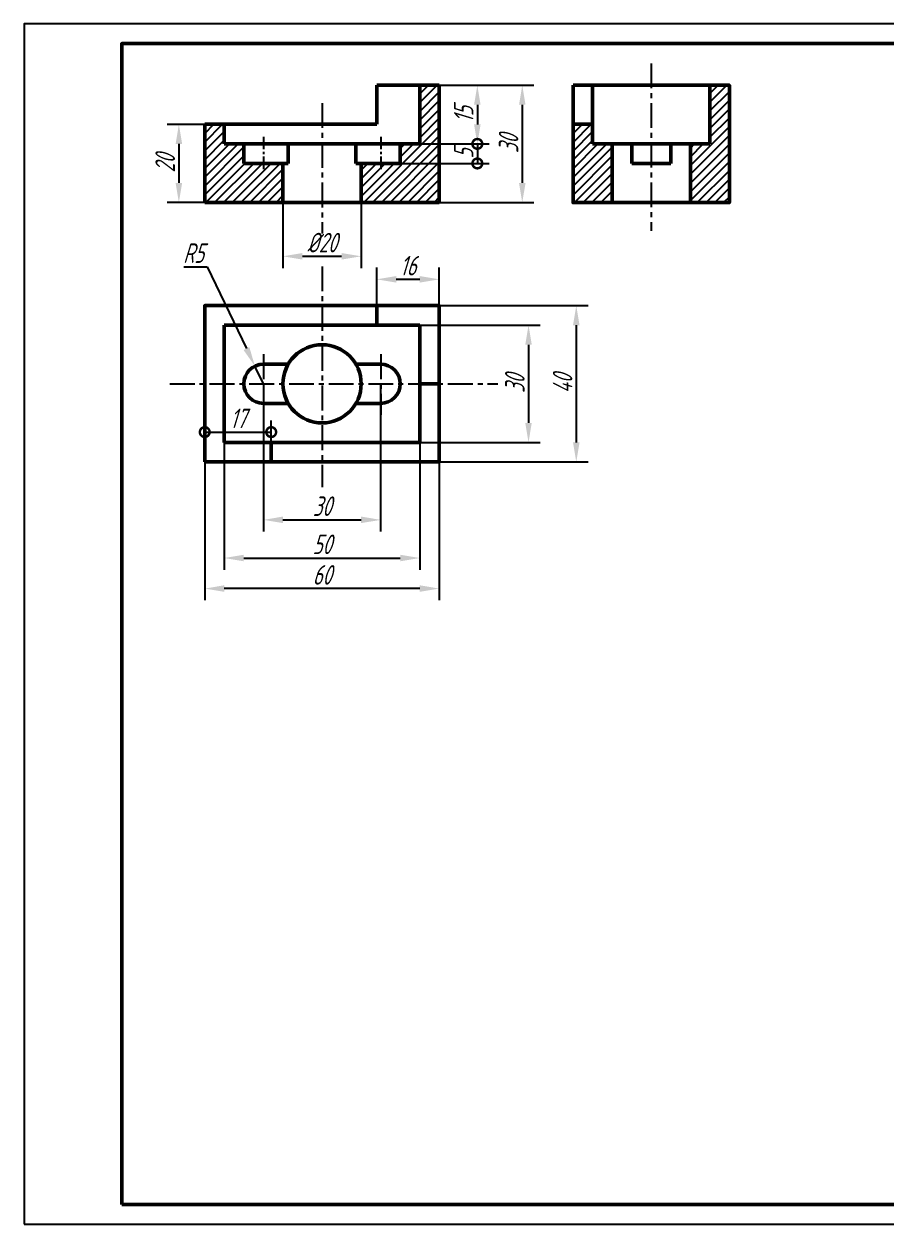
# Model space of a CAD drawing. Header units: millimetres. Extents: x 25 to 475, y 45 to 352.
# Drawn here: x 25 to 245.7, y 45 to 352 of the extents above; entities that cross this region are included whole.
import ezdxf

# ---------------------------------------------------------------- set-up
doc = ezdxf.new("R2010")
doc.units = ezdxf.units.MM
doc.linetypes.add('CENTERX2', pattern=[101.6, 63.5, -12.7, 12.7, -12.7])
doc.layers.get('0').update_dxf_attribs({"lineweight": 50})
for name, color, linetype, lineweight in [('标注', 7, 'Continuous', 25), ('点画线', 7, 'CENTERX2', 25), ('粗实线', 7, 'Continuous', 50), ('细实线', 7, 'Continuous', 25)]:
    doc.layers.add(name, color=color, linetype=linetype, lineweight=lineweight)
doc.styles.add('英5', font='gbeitc.shx', dxfattribs={"width": 0.8, "oblique": 5, "height": 5})
doc.dimstyles.new('fy斜', dxfattribs={"dimtxt": 5, "dimasz": 5, "dimexe": 3, "dimexo": 0, "dimgap": 1, "dimtad": 1, "dimdec": 1, "dimdsep": 46, "dimtxsty": '英5', "dimcen": 2.5, "dimadec": 0, "dimazin": 0, "dimtfac": 1, "dimtdec": 1, "dimtmove": 0, "dimatfit": 3, "dimfxl": 1, "dimlwd": 25, "dimarcsym": 1})
doc.dimstyles.new('fy横', dxfattribs={"dimtxt": 5, "dimasz": 5, "dimexe": 3, "dimexo": 0, "dimgap": 1, "dimtad": 1, "dimtih": 1, "dimtoh": 1, "dimdsep": 46, "dimtxsty": '英5', "dimcen": 2.5, "dimadec": 0, "dimazin": 0, "dimtfac": 1, "dimtmove": 0, "dimatfit": 3, "dimfxl": 1, "dimlwd": 25, "dimarcsym": 1})

# ---------------------------------------------------------------- blocks, each defined once
blk = doc.blocks.new('*D3')
at = {"layer": 'Defpoints', "color": 0, "ltscale": 0.05, "transparency": 16777216}
for p in [(131.23, 336.33), (126.23, 321.33), (140.96, 321.33)]:
    blk.add_point(p, dxfattribs=at)
at = {"layer": '标注', "color": 0, "lineweight": -2, "ltscale": 0.05, "transparency": 16777216}
for p, q in [((131.23, 336.33), (143.96, 336.33)), ((126.23, 321.33), (143.96, 321.33))]:
    blk.add_line(p, q, dxfattribs=at)
at = {"layer": '标注', "color": 0, "lineweight": 25, "ltscale": 0.05, "transparency": 16777216}
blk.add_line((140.96, 331.33), (140.96, 326.33), dxfattribs=at)
at = {"layer": '标注', "color": 0, "ltscale": 0.05, "transparency": 16777216}
for points in [[(140.12, 331.33), (141.79, 331.33), (140.96, 336.33)], [(140.12, 326.33), (141.79, 326.33), (140.96, 321.33)]]:
    blk.add_solid(points, dxfattribs=at)
at = {"layer": '标注', "color": 0, "ltscale": 0.05, "transparency": 16777216, "insert": (137.46, 328.83), "char_height": 5, "attachment_point": 5, "rotation": 90, "style": '英5'}
blk.add_mtext('15', dxfattribs=at)
blk = doc.blocks.new('_DotSmall')
at = {"color": 0, "linetype": 'ByBlock', "const_width": 0.5}
blk.add_lwpolyline([(-0.0625, 0, 1), (0.0625, 0, 1)], format="xyb", close=True, dxfattribs=at)
blk = doc.blocks.new('*D4')
at = {"layer": 'Defpoints', "color": 0, "ltscale": 0.05, "transparency": 16777216}
for p in [(126.23, 321.33), (121.23, 316.33), (140.96, 316.33)]:
    blk.add_point(p, dxfattribs=at)
at = {"layer": '标注', "color": 0, "lineweight": -2, "ltscale": 0.05, "transparency": 16777216}
for p, q in [((126.23, 321.33), (143.96, 321.33)), ((121.23, 316.33), (143.96, 316.33))]:
    blk.add_line(p, q, dxfattribs=at)
at = {"layer": '标注', "color": 0, "lineweight": 25, "ltscale": 0.05, "transparency": 16777216}
blk.add_line((140.96, 321.33), (140.96, 316.33), dxfattribs=at)
at = {"layer": '标注', "color": 0, "lineweight": 25, "ltscale": 0.05, "transparency": 16777216, "xscale": 5, "yscale": 5, "zscale": 5}
for p, rotation in [((140.96, 321.33), 90), ((140.96, 316.33), 270)]:
    blk.add_blockref('_DotSmall', p, dxfattribs=dict(at, rotation=rotation))
at = {"layer": '标注', "color": 0, "ltscale": 0.05, "transparency": 16777216, "insert": (137.46, 318.83), "char_height": 5, "attachment_point": 5, "rotation": 90, "style": '英5'}
blk.add_mtext('5', dxfattribs=at)
blk = doc.blocks.new('*D5')
at = {"layer": 'Defpoints', "color": 0, "ltscale": 0.05, "transparency": 16777216}
for p in [(131.23, 336.33), (131.23, 306.33), (152.45, 306.33)]:
    blk.add_point(p, dxfattribs=at)
at = {"layer": '标注', "color": 0, "lineweight": -2, "ltscale": 0.05, "transparency": 16777216}
for p, q in [((131.23, 336.33), (155.45, 336.33)), ((131.23, 306.33), (155.45, 306.33))]:
    blk.add_line(p, q, dxfattribs=at)
at = {"layer": '标注', "color": 0, "lineweight": 25, "ltscale": 0.05, "transparency": 16777216}
blk.add_line((152.45, 331.33), (152.45, 311.33), dxfattribs=at)
at = {"layer": '标注', "color": 0, "ltscale": 0.05, "transparency": 16777216}
for points in [[(151.62, 331.33), (153.29, 331.33), (152.45, 336.33)], [(151.62, 311.33), (153.29, 311.33), (152.45, 306.33)]]:
    blk.add_solid(points, dxfattribs=at)
at = {"layer": '标注', "color": 0, "ltscale": 0.05, "transparency": 16777216, "insert": (148.95, 321.33), "char_height": 5, "attachment_point": 5, "rotation": 90, "style": '英5'}
blk.add_mtext('30', dxfattribs=at)
blk = doc.blocks.new('*D6')
at = {"layer": 'Defpoints', "color": 0, "ltscale": 0.05, "transparency": 16777216}
for p in [(91.23, 306.33), (111.23, 306.33), (111.23, 292.57)]:
    blk.add_point(p, dxfattribs=at)
at = {"layer": '标注', "color": 0, "lineweight": -2, "ltscale": 0.05, "transparency": 16777216}
for p, q in [((91.23, 306.33), (91.23, 289.57)), ((111.23, 306.33), (111.23, 289.57))]:
    blk.add_line(p, q, dxfattribs=at)
at = {"layer": '标注', "color": 0, "lineweight": 25, "ltscale": 0.05, "transparency": 16777216}
blk.add_line((96.23, 292.57), (106.23, 292.57), dxfattribs=at)
at = {"layer": '标注', "color": 0, "ltscale": 0.05, "transparency": 16777216}
for points in [[(96.23, 293.4), (96.23, 291.73), (91.23, 292.57)], [(106.23, 293.4), (106.23, 291.73), (111.23, 292.57)]]:
    blk.add_solid(points, dxfattribs=at)
at = {"layer": '标注', "color": 0, "ltscale": 0.05, "transparency": 16777216, "insert": (101.23, 296.07), "char_height": 5, "attachment_point": 5, "style": '英5'}
blk.add_mtext('%%C20', dxfattribs=at)
blk = doc.blocks.new('*D7')
at = {"layer": 'Defpoints', "color": 0, "ltscale": 0.05, "transparency": 16777216}
for p in [(71.23, 326.33), (64.61, 306.33), (71.23, 306.33)]:
    blk.add_point(p, dxfattribs=at)
at = {"layer": '标注', "color": 0, "lineweight": -2, "ltscale": 0.05, "transparency": 16777216}
for p, q in [((71.23, 326.33), (61.61, 326.33)), ((71.23, 306.33), (61.61, 306.33))]:
    blk.add_line(p, q, dxfattribs=at)
at = {"layer": '标注', "color": 0, "lineweight": 25, "ltscale": 0.05, "transparency": 16777216}
blk.add_line((64.61, 321.33), (64.61, 311.33), dxfattribs=at)
at = {"layer": '标注', "color": 0, "ltscale": 0.05, "transparency": 16777216}
for points in [[(63.78, 321.33), (65.45, 321.33), (64.61, 326.33)], [(63.78, 311.33), (65.45, 311.33), (64.61, 306.33)]]:
    blk.add_solid(points, dxfattribs=at)
at = {"layer": '标注', "color": 0, "ltscale": 0.05, "transparency": 16777216, "insert": (61.11, 316.33), "char_height": 5, "attachment_point": 5, "rotation": 90, "style": '英5'}
blk.add_mtext('20', dxfattribs=at)
blk = doc.blocks.new('*D8')
at = {"layer": 'Defpoints', "color": 0, "ltscale": 0.05, "transparency": 16777216}
for p in [(86.23, 259.95), (116.23, 259.76), (116.23, 225.14)]:
    blk.add_point(p, dxfattribs=at)
at = {"layer": '标注', "color": 0, "lineweight": -2, "ltscale": 0.05, "transparency": 16777216}
for p, q in [((86.23, 259.95), (86.23, 222.14)), ((116.23, 259.76), (116.23, 222.14))]:
    blk.add_line(p, q, dxfattribs=at)
at = {"layer": '标注', "color": 0, "lineweight": 25, "ltscale": 0.05, "transparency": 16777216}
blk.add_line((91.23, 225.14), (111.23, 225.14), dxfattribs=at)
at = {"layer": '标注', "color": 0, "ltscale": 0.05, "transparency": 16777216}
for points in [[(91.23, 225.98), (91.23, 224.31), (86.23, 225.14)], [(111.23, 225.98), (111.23, 224.31), (116.23, 225.14)]]:
    blk.add_solid(points, dxfattribs=at)
at = {"layer": '标注', "color": 0, "ltscale": 0.05, "transparency": 16777216, "insert": (101.23, 228.64), "char_height": 5, "attachment_point": 5, "style": '英5'}
blk.add_mtext('30', dxfattribs=at)
blk = doc.blocks.new('*D9')
at = {"layer": 'Defpoints', "color": 0, "ltscale": 0.05, "transparency": 16777216}
for p in [(76.23, 244.95), (126.23, 244.95), (126.23, 215.38)]:
    blk.add_point(p, dxfattribs=at)
at = {"layer": '标注', "color": 0, "lineweight": -2, "ltscale": 0.05, "transparency": 16777216}
for p, q in [((76.23, 244.95), (76.23, 212.38)), ((126.23, 244.95), (126.23, 212.38))]:
    blk.add_line(p, q, dxfattribs=at)
at = {"layer": '标注', "color": 0, "lineweight": 25, "ltscale": 0.05, "transparency": 16777216}
blk.add_line((81.23, 215.38), (121.23, 215.38), dxfattribs=at)
at = {"layer": '标注', "color": 0, "ltscale": 0.05, "transparency": 16777216}
for points in [[(81.23, 216.21), (81.23, 214.54), (76.23, 215.38)], [(121.23, 216.21), (121.23, 214.54), (126.23, 215.38)]]:
    blk.add_solid(points, dxfattribs=at)
at = {"layer": '标注', "color": 0, "ltscale": 0.05, "transparency": 16777216, "insert": (101.23, 218.88), "char_height": 5, "attachment_point": 5, "style": '英5'}
blk.add_mtext('50', dxfattribs=at)
blk = doc.blocks.new('*D10')
at = {"layer": 'Defpoints', "color": 0, "ltscale": 0.05, "transparency": 16777216}
for p in [(71.23, 239.95), (131.23, 239.95), (71.23, 207.56)]:
    blk.add_point(p, dxfattribs=at)
at = {"layer": '标注', "color": 0, "lineweight": -2, "ltscale": 0.05, "transparency": 16777216}
for p, q in [((71.23, 239.95), (71.23, 204.56)), ((131.23, 239.95), (131.23, 204.56))]:
    blk.add_line(p, q, dxfattribs=at)
at = {"layer": '标注', "color": 0, "lineweight": 25, "ltscale": 0.05, "transparency": 16777216}
blk.add_line((126.23, 207.56), (76.23, 207.56), dxfattribs=at)
at = {"layer": '标注', "color": 0, "ltscale": 0.05, "transparency": 16777216}
for points in [[(76.23, 208.4), (76.23, 206.73), (71.23, 207.56)], [(126.23, 208.4), (126.23, 206.73), (131.23, 207.56)]]:
    blk.add_solid(points, dxfattribs=at)
at = {"layer": '标注', "color": 0, "ltscale": 0.05, "transparency": 16777216, "insert": (101.23, 211.06), "char_height": 5, "attachment_point": 5, "style": '英5'}
blk.add_mtext('60', dxfattribs=at)
blk = doc.blocks.new('*D11')
at = {"layer": 'Defpoints', "color": 0, "ltscale": 0.05, "transparency": 16777216}
for p in [(126.23, 274.95), (126.23, 244.95), (154.05, 244.95)]:
    blk.add_point(p, dxfattribs=at)
at = {"layer": '标注', "color": 0, "lineweight": -2, "ltscale": 0.05, "transparency": 16777216}
for p, q in [((126.23, 274.95), (157.05, 274.95)), ((126.23, 244.95), (157.05, 244.95))]:
    blk.add_line(p, q, dxfattribs=at)
at = {"layer": '标注', "color": 0, "lineweight": 25, "ltscale": 0.05, "transparency": 16777216}
blk.add_line((154.05, 269.95), (154.05, 249.95), dxfattribs=at)
at = {"layer": '标注', "color": 0, "ltscale": 0.05, "transparency": 16777216}
for points in [[(153.22, 269.95), (154.88, 269.95), (154.05, 274.95)], [(153.22, 249.95), (154.88, 249.95), (154.05, 244.95)]]:
    blk.add_solid(points, dxfattribs=at)
at = {"layer": '标注', "color": 0, "ltscale": 0.05, "transparency": 16777216, "insert": (150.55, 259.95), "char_height": 5, "attachment_point": 5, "rotation": 90, "style": '英5'}
blk.add_mtext('30', dxfattribs=at)
blk = doc.blocks.new('*D12')
at = {"layer": 'Defpoints', "color": 0, "ltscale": 0.05, "transparency": 16777216}
for p in [(131.23, 279.95), (131.23, 239.95), (166.27, 239.95)]:
    blk.add_point(p, dxfattribs=at)
at = {"layer": '标注', "color": 0, "lineweight": -2, "ltscale": 0.05, "transparency": 16777216}
for p, q in [((131.23, 279.95), (169.27, 279.95)), ((131.23, 239.95), (169.27, 239.95))]:
    blk.add_line(p, q, dxfattribs=at)
at = {"layer": '标注', "color": 0, "lineweight": 25, "ltscale": 0.05, "transparency": 16777216}
blk.add_line((166.27, 274.95), (166.27, 244.95), dxfattribs=at)
at = {"layer": '标注', "color": 0, "ltscale": 0.05, "transparency": 16777216}
for points in [[(165.43, 274.95), (167.1, 274.95), (166.27, 279.95)], [(165.43, 244.95), (167.1, 244.95), (166.27, 239.95)]]:
    blk.add_solid(points, dxfattribs=at)
at = {"layer": '标注', "color": 0, "ltscale": 0.05, "transparency": 16777216, "insert": (162.77, 259.95), "char_height": 5, "attachment_point": 5, "rotation": 90, "style": '英5'}
blk.add_mtext('40', dxfattribs=at)
blk = doc.blocks.new('*D13')
at = {"layer": 'Defpoints', "color": 0, "ltscale": 0.05, "transparency": 16777216}
for p in [(131.23, 286.68), (115.23, 279.95), (131.23, 279.95)]:
    blk.add_point(p, dxfattribs=at)
at = {"layer": '标注', "color": 0, "lineweight": -2, "ltscale": 0.05, "transparency": 16777216}
for p, q in [((115.23, 279.95), (115.23, 289.68)), ((131.23, 279.95), (131.23, 289.68))]:
    blk.add_line(p, q, dxfattribs=at)
at = {"layer": '标注', "color": 0, "lineweight": 25, "ltscale": 0.05, "transparency": 16777216}
blk.add_line((120.23, 286.68), (126.23, 286.68), dxfattribs=at)
at = {"layer": '标注', "color": 0, "ltscale": 0.05, "transparency": 16777216}
for points in [[(120.23, 287.51), (120.23, 285.84), (115.23, 286.68)], [(126.23, 287.51), (126.23, 285.84), (131.23, 286.68)]]:
    blk.add_solid(points, dxfattribs=at)
at = {"layer": '标注', "color": 0, "ltscale": 0.05, "transparency": 16777216, "insert": (123.23, 290.18), "char_height": 5, "attachment_point": 5, "style": '英5'}
blk.add_mtext('16', dxfattribs=at)
blk = doc.blocks.new('*D14')
at = {"layer": 'Defpoints', "color": 0, "ltscale": 0.05, "transparency": 16777216}
for p in [(88.23, 247.6), (71.23, 239.95), (88.23, 239.95)]:
    blk.add_point(p, dxfattribs=at)
at = {"layer": '标注', "color": 0, "lineweight": -2, "ltscale": 0.05, "transparency": 16777216}
for p, q in [((71.23, 239.95), (71.23, 250.6)), ((88.23, 239.95), (88.23, 250.6))]:
    blk.add_line(p, q, dxfattribs=at)
at = {"layer": '标注', "color": 0, "lineweight": 25, "ltscale": 0.05, "transparency": 16777216}
blk.add_line((71.23, 247.6), (88.23, 247.6), dxfattribs=at)
at = {"layer": '标注', "color": 0, "lineweight": 25, "ltscale": 0.05, "transparency": 16777216, "xscale": 5, "yscale": 5, "zscale": 5, "rotation": 180}
blk.add_blockref('_DotSmall', (71.23, 247.6), dxfattribs=at)
at = {"layer": '标注', "color": 0, "lineweight": 25, "ltscale": 0.05, "transparency": 16777216, "xscale": 5, "yscale": 5, "zscale": 5}
blk.add_blockref('_DotSmall', (88.23, 247.6), dxfattribs=at)
at = {"layer": '标注', "color": 0, "ltscale": 0.05, "transparency": 16777216, "insert": (79.73, 251.1), "char_height": 5, "attachment_point": 5, "style": '英5'}
blk.add_mtext('17', dxfattribs=at)
blk = doc.blocks.new('*D15')
at = {"layer": 'Defpoints', "color": 0, "ltscale": 0.05, "transparency": 16777216}
for p in [(84.07, 264.46), (86.23, 259.95)]:
    blk.add_point(p, dxfattribs=at)
at = {"layer": '标注', "color": 0, "lineweight": 25, "ltscale": 0.05, "transparency": 16777216}
for p, q in [((65.85, 289.88), (71.84, 289.88)), ((71.84, 289.88), (81.9, 268.96)), ((86.23, 259.95), (84.07, 264.46))]:
    blk.add_line(p, q, dxfattribs=at)
at = {"layer": '标注', "color": 0, "ltscale": 0.05, "transparency": 16777216}
blk.add_solid([(82.65, 269.32), (81.15, 268.6), (84.07, 264.46)], dxfattribs=at)
at = {"layer": '标注', "color": 0, "ltscale": 0.05, "transparency": 16777216, "insert": (68.35, 293.38), "char_height": 5, "attachment_point": 5, "style": '英5'}
blk.add_mtext('R5', dxfattribs=at)

msp = doc.modelspace()

# ---------------------------------------------------------------- hatches: boundary and pattern name
at = {"layer": '标注', "ltscale": 0.05}
h = msp.add_hatch(dxfattribs=at)
h.set_pattern_fill('ANSI31', color=256, scale=0.5)
h.set_pattern_definition([(45, (1e-14, 32.774), (-1.122532, 1.122532), [])])
h.paths.add_polyline_path([(81.235, 316.333), (81.235, 321.333), (76.235, 321.333), (76.235, 326.333), (71.235, 326.333), (71.235, 306.333), (91.235, 306.333), (91.235, 316.333)])
h.paths.add_polyline_path([(121.235, 316.333), (111.235, 316.333), (111.235, 306.333), (131.235, 306.333), (131.235, 336.333), (126.235, 336.333), (126.235, 321.333), (121.235, 321.333)])
h.paths.add_polyline_path([(175.454, 321.333), (170.454, 321.333), (170.454, 326.333), (165.454, 326.333), (165.454, 306.333), (175.454, 306.333)])
h.paths.add_polyline_path([(205.454, 336.333), (200.454, 336.333), (200.454, 321.333), (195.454, 321.333), (195.454, 306.333), (205.454, 306.333)])

# ---------------------------------------------------------------- linework, layer by layer
at = {"layer": '点画线', "ltscale": 0.1}
for p, q in [((185.454, 341.933), (185.454, 299.082)), ((101.235, 331.748), (101.235, 298.413)), ((101.235, 289.98), (101.235, 233.51)), ((86.235, 267.529), (86.235, 251.998)), ((116.235, 267.529), (116.235, 251.998)), ((62.313, 259.949), (146.232, 259.949))]:
    msp.add_line(p, q, dxfattribs=at)
at = {"layer": '点画线', "ltscale": 0.05}
for p, q in [((86.235, 323.148), (86.235, 314.28)), ((116.235, 323.148), (116.235, 314.28))]:
    msp.add_line(p, q, dxfattribs=at)
at = {"layer": '粗实线', "ltscale": 0.1}
for p, q in [((131.235, 336.333), (115.235, 336.333)), ((115.235, 336.333), (115.235, 326.333)), ((126.235, 321.333), (126.235, 336.333)), ((131.235, 306.333), (131.235, 336.333)), ((165.454, 336.333), (170.454, 336.333)), ((170.454, 336.333), (170.454, 321.333)), ((200.454, 336.333), (200.454, 321.333)), ((115.235, 326.333), (71.235, 326.333)), ((71.235, 326.333), (71.235, 306.333)), ((71.235, 326.333), (76.235, 326.333)), ((76.235, 326.333), (76.235, 321.333)), ((165.454, 326.333), (170.454, 326.333)), ((76.235, 321.333), (92.574, 321.333)), ((81.235, 321.333), (81.235, 316.333)), ((92.574, 316.333), (92.574, 321.333)), ((92.703, 321.333), (92.574, 321.333)), ((92.703, 321.333), (126.235, 321.333)), ((109.895, 316.333), (109.895, 321.333)), ((121.235, 321.333), (121.235, 316.333)), ((170.454, 321.333), (180.454, 321.333)), ((175.454, 306.333), (175.454, 321.333)), ((185.454, 321.333), (180.454, 321.333)), ((180.454, 321.333), (180.454, 316.333)), ((185.454, 321.333), (190.454, 321.333)), ((190.454, 321.333), (190.454, 316.333)), ((200.454, 321.333), (190.454, 321.333)), ((195.454, 306.333), (195.454, 321.333)), ((81.235, 316.333), (92.574, 316.333)), ((91.235, 306.333), (91.235, 316.333)), ((121.235, 316.333), (109.895, 316.333)), ((111.235, 306.333), (111.235, 316.333)), ((180.454, 316.333), (185.454, 316.333)), ((190.454, 316.333), (185.454, 316.333)), ((71.235, 306.333), (131.235, 306.333)), ((101.235, 306.333), (91.235, 306.333)), ((185.454, 306.333), (175.454, 306.333)), ((131.235, 279.949), (115.235, 279.949)), ((115.235, 279.949), (115.235, 274.949)), ((76.235, 259.949), (76.235, 274.949)), ((76.235, 274.949), (101.235, 274.949)), ((126.235, 274.949), (101.235, 274.949)), ((126.235, 259.949), (126.235, 274.949)), ((92.574, 264.949), (86.235, 264.949)), ((109.895, 264.949), (116.235, 264.949)), ((76.235, 259.949), (76.235, 244.949)), ((131.235, 259.949), (126.235, 259.949)), ((126.235, 259.949), (126.235, 244.949)), ((92.574, 254.949), (86.235, 254.949)), ((109.895, 254.949), (116.235, 254.949)), ((76.235, 244.949), (101.235, 244.949)), ((88.235, 239.949), (88.235, 244.949)), ((126.235, 244.949), (101.235, 244.949)), ((71.235, 239.949), (87.235, 239.949)), ((71.235, 239.949), (88.235, 239.949))]:
    msp.add_line(p, q, dxfattribs=at)
at = {"layer": '粗实线'}
msp.add_lwpolyline([(50, 50), (470, 50), (470, 347), (50, 347)], close=True, dxfattribs=at)
at = {"layer": '粗实线', "ltscale": 0.1}
for points in [[(165.454, 336.333), (205.454, 336.333), (205.454, 306.333), (165.454, 306.333)], [(71.235, 239.949), (131.235, 239.949), (131.235, 279.949), (71.235, 279.949)]]:
    msp.add_lwpolyline(points, close=True, dxfattribs=at)
msp.add_circle((101.235, 259.949), 10, dxfattribs=at)
for centre, start, end in [((86.235, 259.949), 90, 270), ((116.235, 259.949), 270, 90)]:
    msp.add_arc(centre, 5, start, end, dxfattribs=at)
at = {"layer": '细实线'}
msp.add_lwpolyline([(25, 45), (475, 45), (475, 352), (25, 352)], close=True, dxfattribs=at)

# ---------------------------------------------------------------- dimensions: what is measured, and where the dimension line sits
at = {"layer": '标注', "ltscale": 0.05}
for base, p1, p2, picture, middle in [((140.956, 321.333), (131.235, 336.333), (126.235, 321.333), '*D3', (137.456, 328.833)), ((152.454, 306.333), (131.235, 336.333), (131.235, 306.333), '*D5', (148.954, 321.333)), ((64.614, 306.333), (71.235, 326.333), (71.235, 306.333), '*D7', (61.114, 316.333)), ((166.266, 239.949), (131.235, 279.949), (131.235, 239.949), '*D12', (162.766, 259.949)), ((154.048, 244.949), (126.235, 274.949), (126.235, 244.949), '*D11', (150.548, 259.949))]:
    dim = msp.add_linear_dim(base=base, p1=p1, p2=p2, angle=90, dimstyle='fy斜', dxfattribs=at)
    dim.commit()
    dim.dimension.update_dxf_attribs({"geometry": picture, "text_midpoint": middle})
dim = msp.add_linear_dim(base=(140.956, 316.333), p1=(126.235, 321.333), p2=(121.235, 316.333), angle=90, dimstyle='fy斜', override={"dimblk1": 'DotSmall', "dimblk2": 'DotSmall', "dimsah": 1, "dimtmove": 1}, dxfattribs=at)
dim.commit()
dim.dimension.update_dxf_attribs({"geometry": '*D4', "text_midpoint": (137.456, 318.833)})
dim = msp.add_linear_dim(base=(111.235, 292.566), p1=(91.235, 306.333), p2=(111.235, 306.333), text='%%C<>', dimstyle='fy斜', dxfattribs=at)
dim.commit()
dim.dimension.update_dxf_attribs({"geometry": '*D6', "text_midpoint": (101.235, 296.066)})
dim = msp.add_radius_dim(center=(86.235, 259.949), mpoint=(84.068, 264.455), dimstyle='fy横', dxfattribs=at)
dim.commit()
dim.dimension.update_dxf_attribs({"geometry": '*D15', "text_midpoint": (68.346, 289.885), "dimtype": 164})
for base, p1, p2, picture, middle in [((131.235, 286.675), (115.235, 279.949), (131.235, 279.949), '*D13', (123.235, 290.175)), ((116.235, 225.145), (86.235, 259.949), (116.235, 259.764), '*D8', (101.235, 228.645)), ((126.235, 215.378), (76.235, 244.949), (126.235, 244.949), '*D9', (101.235, 218.878)), ((71.235, 207.564), (131.235, 239.949), (71.235, 239.949), '*D10', (101.235, 211.064))]:
    dim = msp.add_linear_dim(base=base, p1=p1, p2=p2, dimstyle='fy斜', dxfattribs=at)
    dim.commit()
    dim.dimension.update_dxf_attribs({"geometry": picture, "text_midpoint": middle})
dim = msp.add_linear_dim(base=(88.235, 247.596), p1=(71.235, 239.949), p2=(88.235, 239.949), dimstyle='fy斜', override={"dimblk1": 'DotSmall', "dimblk2": 'DotSmall', "dimsah": 1}, dxfattribs=at)
dim.commit()
dim.dimension.update_dxf_attribs({"geometry": '*D14', "text_midpoint": (79.735, 251.096)})

doc.saveas('drawing.dxf')
